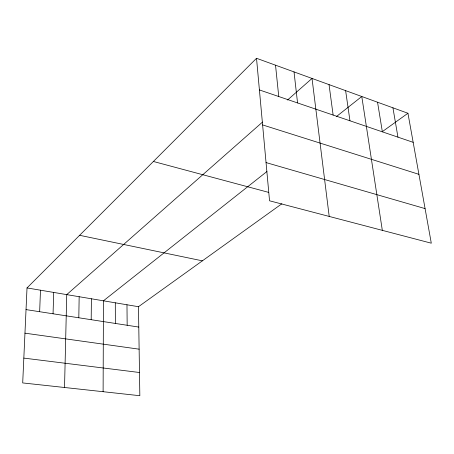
<?xml version="1.0" encoding="UTF-8"?>
<svg xmlns="http://www.w3.org/2000/svg" width="454" height="454" viewBox="0 0 454 454"><rect width="100%" height="100%" fill="white"/><g stroke="black" fill="none" stroke-linecap="round" stroke-linejoin="round"><path stroke-width="0.68" d="M103.109 391.706L103.444 300.803L266.963 171.493M91.186 319.695L91.402 298.777M78.809 317.777L79.161 296.717M64.53 387.495L66.732 294.623L262.526 122.064M53.056 313.788L53.714 292.427M39.657 311.716L40.48 290.197M256.516 58.288L269.54 200.787L431.3 243.196L407.942 113.256L256.516 58.288L27.019 287.932L22.7 382.926L139.838 395.712L138.476 306.711L281.872 203.767M287.513 100.039L312.023 78.44L329.201 216.427M336.306 116.655L361.781 96.503L382.325 230.354M382.257 131.7L407.942 113.256M23.829 358.098L139.48 372.507M24.964 333.174L139.128 349.177M26.037 309.605L138.788 327.073M27.019 287.932L138.476 306.711M79.615 235.303L202.376 260.84M153.395 161.476L268.694 192.394M266.044 162.577L425.08 208.602M262.605 124.924L418.923 174.336M259.41 89.937L413.168 142.335M392.931 107.808L397.954 137.153M377.552 102.224L382.364 131.836M345.619 90.635L349.966 120.798M329.036 84.614L333.128 115.061M294.022 71.902L297.557 102.939M275.527 65.189L278.75 96.526M126.978 304.77L127.165 325.268M115.305 302.807L115.361 323.441"/></g></svg>
